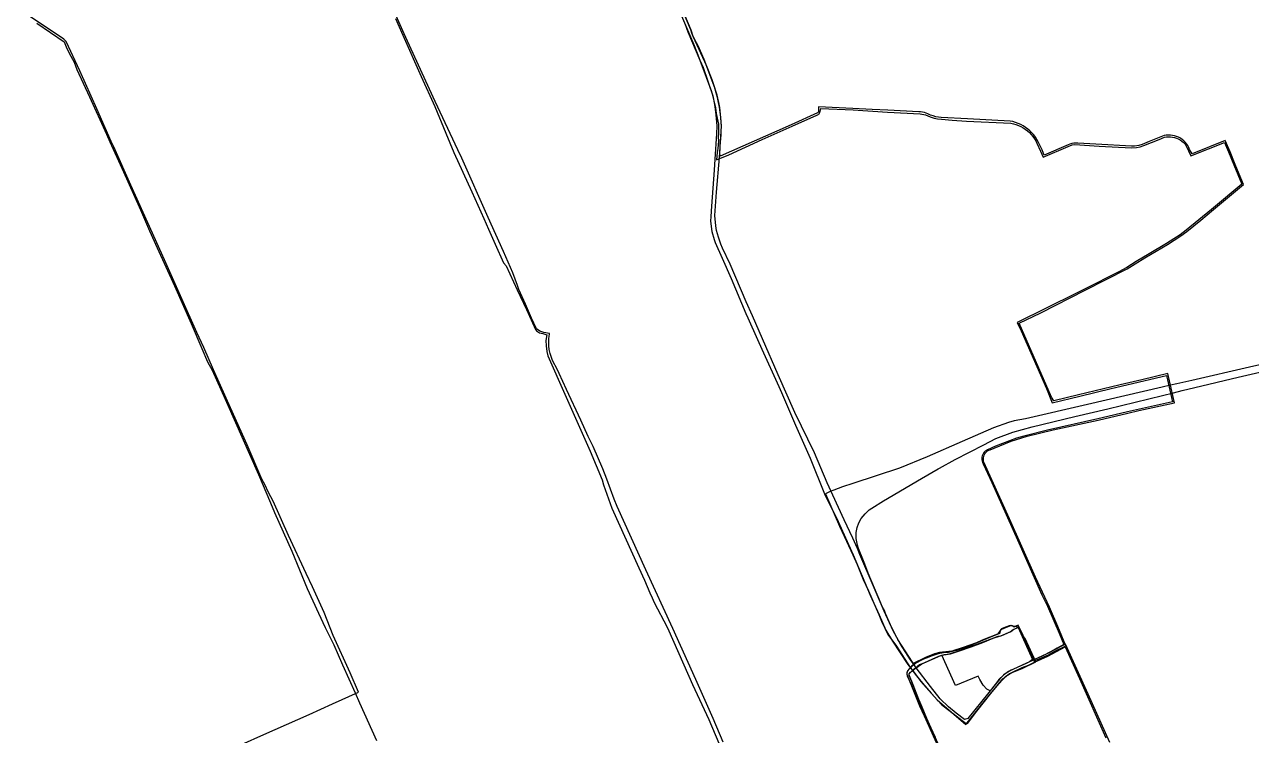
# Model space of a CAD drawing. Header units: inches. Extents: x 325170 to 367135, y 4654809 to 4689624.
# Drawn here: x 331612 to 335964, y 4681717 to 4684238 of the extents above; entities that cross this region are included whole.
import ezdxf

# ---------------------------------------------------------------- set-up
doc = ezdxf.new("R2010")
doc.units = ezdxf.units.IN
doc.header["$MEASUREMENT"] = 0
doc.layers.add('Transit_Windsor_Bus_Route', color=7, linetype='Continuous')

msp = doc.modelspace()

# ---------------------------------------------------------------- linework, layer by layer
at = {"layer": 'Transit_Windsor_Bus_Route'}
for points in [[(334090.3, 4681693.8), (334054.6, 4681777.4), (333992.9, 4681915.8), (333911.2, 4682096.5), (333815.9, 4682304.5), (333714.3, 4682528.3), (333703.7, 4682554.8), (333677.6, 4682625.4), (333663.3, 4682661.9), (333628.3, 4682741.3), (333611.4, 4682777.5), (333585.5, 4682835), (333533.6, 4682943.4), (333507.9, 4683000.6), (333501.7, 4683014), (333484.4, 4683046.5), (333475.9, 4683071.2), (333473.2, 4683085.5), (333471.5, 4683098.9), (333471.1, 4683114.9), (333472, 4683125.5), (333472.4, 4683129.9), (333474.3, 4683141.7), (333454.3, 4683146.2), (333439.1, 4683150.5), (333428.1, 4683158.3), (333410.4, 4683197.2), (333388.7, 4683245.7), (333364.9, 4683298.6), (333360.2, 4683312.6), (333343.8, 4683356.9), (333310.7, 4683432.9), (333256, 4683553.8), (333162.7, 4683763.4), (333149.2, 4683793.8), (333068, 4683965), (332970.8, 4684178.8), (332958.1, 4684205.2), (332877.7, 4684387)], [(333917.4, 4684328.1), (333956.3, 4684235.7), (333970.5, 4684202.8), (333984.3, 4684169.8), (333997.6, 4684136.5), (334010.8, 4684101.9), (334048.1, 4684000.8), (334053.6, 4683981.6), (334058.3, 4683962.2), (334062.2, 4683942.6), (334065.4, 4683922.9), (334073.5, 4683884.4), (334073.3, 4683865.3), (334072.8, 4683850.3), (334072.5, 4683838.6), (334072.7, 4683825), (334072.1, 4683811.4), (334070.8, 4683797.8), (334068.8, 4683784.3), (334066.4, 4683757.6), (334109.4, 4683775.9), (334228.3, 4683829.6), (334334.2, 4683876.9), (334422.5, 4683916.4), (334425.3, 4683917.7), (334427.7, 4683919.4), (334429.8, 4683921.5), (334431.6, 4683924), (334432.9, 4683926.7), (334433.7, 4683929.6), (334436.8, 4683939.7), (334550.6, 4683934.9), (334672.8, 4683927.2), (334789, 4683921.1), (334807.2, 4683917.4), (334824.2, 4683910.8), (334838.5, 4683906.1), (334849.6, 4683903.4), (334863.9, 4683901.8), (334902, 4683898.6), (334952.5, 4683895.7), (335110.2, 4683888.1), (335119.3, 4683886.1), (335128.3, 4683883.4), (335137, 4683880.1), (335145.5, 4683876.2), (335153.7, 4683871.6), (335161.5, 4683866.5), (335168.9, 4683860.8), (335175.9, 4683854.5), (335182.3, 4683847.8), (335188.3, 4683840.6), (335193.7, 4683833), (335198.6, 4683825), (335202.8, 4683816.6), (335215.2, 4683788.3), (335225.3, 4683767.1), (335313.1, 4683805.5), (335327.4, 4683811.1), (335337.5, 4683811.9), (335423.2, 4683807.1), (335538.6, 4683801), (335556, 4683802.3), (335569.2, 4683804.7), (335581.4, 4683808.7), (335636.2, 4683830.6), (335655, 4683838.3), (335662.1, 4683839.5), (335669.2, 4683840.1), (335676.4, 4683839.9), (335683.5, 4683839), (335690.5, 4683837.5), (335697.4, 4683835.3), (335704, 4683832.4), (335710.2, 4683828.9), (335716.2, 4683824.8), (335721.6, 4683820.2), (335726.7, 4683815.1), (335731.2, 4683809.5), (335748.6, 4683772.7), (335867.7, 4683820), (335882.2, 4683785.9), (335901.5, 4683740.7), (335929.6, 4683671.9), (335821.9, 4683581.9), (335731.4, 4683508.1), (335710.3, 4683492.2), (335688.3, 4683478.2), (335661.9, 4683461.6), (335601, 4683424.5), (335555.2, 4683397.5), (335521.4, 4683376.6), (335492.8, 4683361.5), (335371.3, 4683299.9), (335340.6, 4683283.8), (335132.9, 4683181.4), (335146.2, 4683152), (335236.1, 4682946.9), (335257.3, 4682896.9), (335354.4, 4682920.2), (335466.3, 4682946.9), (335662.4, 4682993), (335683.8, 4682900.4), (335524.3, 4682864.4), (335433.8, 4682843.7), (335419.2, 4682840.3), (335240.6, 4682799.8), (335155.7, 4682778.6), (335130.5, 4682771.1), (335056.2, 4682743.1), (335027.9, 4682730.1), (335023.5, 4682727.9), (335019.5, 4682725), (335016, 4682721.7), (335013, 4682717.8), (335010.5, 4682713.5), (335008.7, 4682709), (335007.6, 4682704.2), (335007.1, 4682699.3), (335007.4, 4682694.4), (335008.4, 4682689.6), (335010, 4682685), (335012.3, 4682680.7), (335042.7, 4682614.2), (335134.2, 4682410.3), (335220.5, 4682216.1), (335239.6, 4682174.9), (335281.1, 4682079.4), (335298.6, 4682039.1), (335274.2, 4682026.2), (335248.8, 4682011.4), (335194.6, 4681986.2), (335164.6, 4681972.4), (335111.2, 4681948.6), (335099.6, 4681941.7), (335086.1, 4681933.3), (335076.5, 4681923.5), (335071.2, 4681917.4), (335036.8, 4681875.1), (335024.9, 4681881.1), (335012.2, 4681894.9), (335000.3, 4681915), (334994.8, 4681927.7), (334913.8, 4681894.6), (334865.4, 4682001.3), (334875, 4682004.5), (334896.7, 4682006.3), (335015.2, 4682050.2), (335065, 4682068.8), (335074.3, 4682070.4), (335110.2, 4682085.4)], [(335110.2, 4682085.4), (335121.1, 4682094.2), (335136.7, 4682100), (335190, 4681985.9), (335192.7, 4681981.2), (335210.7, 4681988.3), (335244.1, 4682003.4), (335263.7, 4682014.8), (335305.2, 4682034.7), (335276.9, 4682102.9), (335247, 4682171.4), (335197.7, 4682278.2), (335105.7, 4682484.9), (335014.9, 4682686.5), (335013.6, 4682691.2), (335012.9, 4682696.2), (335013, 4682701.1), (335013.9, 4682706), (335015.4, 4682710.7), (335017.7, 4682715.1), (335020.5, 4682719.2), (335024, 4682722.7), (335027.9, 4682725.7), (335032.2, 4682728.1), (335036.9, 4682729.9), (335050.6, 4682736), (335111.8, 4682760.6), (335168.4, 4682777.8), (335259.9, 4682800.4), (335420.3, 4682835.5), (335524.8, 4682859.9), (335563.7, 4682869.1), (335690.7, 4682896.7), (335666.9, 4683000.1), (335574.8, 4682977.9), (335498.3, 4682959.9), (335350.7, 4682925.2), (335262.1, 4682904.1), (335254.7, 4682917), (335209.7, 4683018.9), (335139.6, 4683179), (335216.3, 4683215.2), (335374.2, 4683295.4), (335523.2, 4683371.3), (335551.3, 4683389.3), (335585.7, 4683410), (335665.8, 4683457.8), (335712.7, 4683488), (335734.1, 4683504.1), (335783.6, 4683543.8), (335829.1, 4683582.2), (335935.4, 4683670.8), (335905.8, 4683742), (335887.8, 4683786.7), (335870.8, 4683826.4), (335752.8, 4683779.8), (335744.4, 4683795.2), (335741.4, 4683802), (335737.8, 4683808.5), (335733.6, 4683814.6), (335728.8, 4683820.3), (335723.5, 4683825.6), (335717.7, 4683830.3), (335711.5, 4683834.4), (335705, 4683837.9), (335698.1, 4683840.8), (335691, 4683843.1), (335683.8, 4683844.6), (335676.4, 4683845.5), (335668.9, 4683845.7), (335661.5, 4683845.1), (335654.2, 4683843.9), (335636.5, 4683837.5), (335600.2, 4683822.7), (335575.9, 4683812.4), (335564.2, 4683809.2), (335548.9, 4683807.1), (335538.3, 4683807.1), (335412.1, 4683813.7), (335348.1, 4683817.2), (335340.8, 4683817.3), (335333.7, 4683816.7), (335326.6, 4683815.5), (335319.6, 4683813.6), (335312.9, 4683811.1), (335227.9, 4683775.1), (335221.1, 4683793.3), (335212.3, 4683812.4), (335207.6, 4683821.6), (335202.7, 4683830.3), (335197.3, 4683838.5), (335191.3, 4683846.4), (335184.8, 4683853.8), (335177.8, 4683860.7), (335170.3, 4683867.1), (335162.4, 4683873), (335154, 4683878.4), (335145.4, 4683883.1), (335136.4, 4683887.2), (335127.2, 4683890.7), (335117.7, 4683893.6), (335108.1, 4683895.7), (334955.9, 4683903.4), (334863.1, 4683907.9), (334853.4, 4683909.2), (334843.8, 4683911.1), (334834.3, 4683913.7), (334825, 4683916.8), (334816, 4683920.6), (334809.8, 4683923.3), (334803.4, 4683925.4), (334796.8, 4683927), (334790.2, 4683927.9), (334783.4, 4683928.3), (334673.6, 4683934.1), (334617.9, 4683936.7), (334549.8, 4683940.4), (334428.4, 4683946), (334428.1, 4683933.6), (334428.4, 4683932.4), (334428.5, 4683931.1), (334428.3, 4683929.9), (334428, 4683928.7), (334427.5, 4683927.5), (334426.8, 4683926.5), (334425.9, 4683925.6), (334424.9, 4683924.8), (334330.7, 4683882.5), (334279.9, 4683859.5), (334079.1, 4683771.1), (334078.1, 4683782.5), (334079.1, 4683797.3), (334079.1, 4683810), (334079.1, 4683813.7), (334079.5, 4683817.3), (334080.2, 4683820.9), (334081.2, 4683833.6), (334082.3, 4683846.3), (334083.3, 4683861.6), (334083.6, 4683874.6), (334082.9, 4683892.2), (334081.5, 4683909.7), (334079.5, 4683927.2), (334076.9, 4683944.6), (334073.7, 4683961.9), (334069.8, 4683979.1), (334065.4, 4683996.1), (334060.3, 4684013), (334022.5, 4684114.2), (334000.9, 4684162.3), (333994.7, 4684173.2), (333989, 4684184.4), (333983.8, 4684195.8), (333979.1, 4684207.5), (333974.9, 4684219.3), (333935.4, 4684313.8)], [(335090.7, 4682098.6), (335073.7, 4682091.3), (335069.5, 4682079.1), (334988.5, 4682045.2), (334917.9, 4682020.6), (334900.4, 4682015.6), (334856.7, 4682010.8), (334839.8, 4682006.1), (334807.3, 4681993.6), (334763.6, 4681972.2), (334754.3, 4681984.9), (334718.4, 4682040.5), (334692.4, 4682088.4), (334660.7, 4682157.4), (334625.2, 4682240), (334574.7, 4682359), (334565.7, 4682379.9), (334549.3, 4682417.1), (334518.5, 4682481.7), (334458.5, 4682612.2), (334413.2, 4682718.9), (334344, 4682862.5), (334285.1, 4682996), (334229.4, 4683123.8), (334193.9, 4683205), (334171.1, 4683254.5), (334114.9, 4683387.7), (334087.9, 4683444.5), (334081.3, 4683459.6), (334073.2, 4683483.6), (334066.2, 4683507.1), (334063.5, 4683524.2), (334060.8, 4683560.9), (334066.7, 4683642.9), (334076.9, 4683765.8), (334083.6, 4683877.2), (334082, 4683907.4), (334077.5, 4683943.4), (334074.9, 4683961.6), (334068.8, 4683986.8), (334051.3, 4684041.7), (334033.1, 4684086.5), (334025.1, 4684105.2), (333983.8, 4684194.8), (333975.8, 4684217.4), (333940.8, 4684301.9)], [(332381.7, 4681684.9), (332460.6, 4681720.3), (332540.9, 4681755.6), (332621.1, 4681791.8), (332704.1, 4681829.1), (332796.2, 4681870.5), (332766.5, 4681939.4), (332707, 4682071.5), (332674.8, 4682152.5), (332633.5, 4682243.9), (332610.6, 4682291.2), (332548.5, 4682425.5), (332494.1, 4682547.3), (332477.6, 4682578.7), (332464.1, 4682607), (332454.1, 4682625.9), (332401.2, 4682747), (332341.9, 4682878.9), (332282.2, 4683013.5), (332247.4, 4683092.6), (332223.1, 4683146.2), (332165.3, 4683275.9), (332108.8, 4683404), (332049.3, 4683535), (331989.3, 4683668.7), (331928.6, 4683804.1), (331919.4, 4683823), (331868, 4683939.2), (331808, 4684073.5), (331759.6, 4684178), (331751, 4684186.4), (331611.9, 4684278.8)], [(332928, 4684258.9), (332953.9, 4684200.5), (333018.2, 4684053.9), (333066.6, 4683947), (333105.8, 4683853.1), (333134.9, 4683783.5), (333198.1, 4683644.3), (333240.5, 4683549.6), (333257.4, 4683512), (333276.6, 4683469.1), (333280.8, 4683458.8), (333310.7, 4683392.5), (333319.7, 4683382.2), (333359.7, 4683297.4), (333391.9, 4683227), (333413.2, 4683180.5), (333424.1, 4683156), (333428.2, 4683151.7), (333438.9, 4683145), (333450, 4683142.3), (333464, 4683138.1), (333461.4, 4683117), (333462.2, 4683098.7), (333464.3, 4683078.9), (333468, 4683063), (333472.5, 4683051.9), (333523, 4682937.6), (333618.3, 4682725.4), (333660.4, 4682623.8), (333665.6, 4682605.8), (333694.5, 4682522.7), (333790.3, 4682311.1), (333810.4, 4682267.2), (333830, 4682223.2), (333838.4, 4682204.7), (333845.3, 4682188), (333890.8, 4682101.3), (333896.6, 4682088.3), (333981.3, 4681898.1), (334038.4, 4681773.2), (334074.7, 4681689.6)], [(331655.6, 4684242.7), (331752.8, 4684176.2), (331761.8, 4684152.9), (331776.5, 4684125.1), (331787.7, 4684104.3), (331797.3, 4684078.1), (331842.7, 4683981.7), (331902.1, 4683849.3), (331914.8, 4683821.9), (331962.6, 4683715.5), (332023.1, 4683580.9), (332055.6, 4683506.8), (332082.1, 4683446.6), (332143.6, 4683311.5), (332202.9, 4683178.1), (332240.7, 4683088.9), (332261.4, 4683042.4), (332277.7, 4683012.3), (332323, 4682909.4), (332360.4, 4682826.5), (332382.3, 4682776.4), (332441.7, 4682642.2), (332483.8, 4682541.6), (332498.7, 4682507.6), (332559.5, 4682370.7), (332614.6, 4682238.2), (332654.6, 4682150.6), (332678.4, 4682099.4), (332697.3, 4682062.5), (332708.4, 4682038.5), (332739.8, 4681967.4), (332784.6, 4681868.3), (332800.3, 4681833.1), (332860.2, 4681699.1)], [(333953.4, 4684241.7), (333964.8, 4684211.8), (334007.4, 4684110.9), (334019.3, 4684084.9), (334052.9, 4683984.7), (334059.3, 4683954.2), (334062.7, 4683927.8), (334064.8, 4683904.2), (334067.2, 4683878.3), (334065.9, 4683850.3), (334060.3, 4683760), (334058.4, 4683721.1), (334048.9, 4683593.7), (334046.2, 4683557.7), (334045.2, 4683540.6), (334049.4, 4683504.1), (334058.3, 4683475), (334061.9, 4683464.5), (334086.5, 4683409.1), (334117.9, 4683336.9), (334169.7, 4683212.7), (334177, 4683197.5), (334212.1, 4683121), (334227.2, 4683087.3), (334287.2, 4682953.8), (334296.5, 4682933.4), (334346.4, 4682817.6), (334398.6, 4682700.6), (334449.8, 4682574.1), (334497.2, 4682475.2), (334551.3, 4682358), (334611.3, 4682214.7), (334642.7, 4682144.6), (334666.7, 4682090.4), (334690.9, 4682051.2), (334745.3, 4681968.8), (334763.9, 4681944.5), (334790.9, 4681908.4), (334849, 4681843.2), (334950.7, 4681756.2), (334964.2, 4681773.4), (335016.1, 4681837.2), (335081.4, 4681918.1), (335105.5, 4681936.5), (335149.8, 4681954.8), (335198.2, 4681977.7), (335161.3, 4682060.7), (335154.7, 4682067.7), (335135.6, 4682107.9), (335122.1, 4682102.6), (335111, 4682107.4), (335090.7, 4682098.6)], [(336066.4, 4683048.3), (335956.5, 4683022.8), (335752.4, 4682975.8), (335698.6, 4682963.8), (335676.6, 4682959.2), (335646.3, 4682951.7), (335382.6, 4682891), (335162.2, 4682839.9), (335122.2, 4682832.4), (335102.3, 4682826.5), (335048.2, 4682807.3), (334937.5, 4682759.2), (334813.1, 4682704.9), (334715.3, 4682664.9), (334550.2, 4682610.4), (334513.6, 4682598.3), (334481.9, 4682587), (334469, 4682582), (334452.6, 4682573.7), (334503, 4682459.1), (334527.5, 4682405.6), (334550.3, 4682357.5), (334564.7, 4682323.7), (334586.7, 4682270.5), (334604.7, 4682230), (334632.1, 4682167.7), (334641.4, 4682145.5), (334651, 4682122.6), (334674, 4682074.6), (334704.4, 4682033.9), (334753.4, 4681957.9), (334764.1, 4681944), (334775.2, 4681928.6), (334796.6, 4681902), (334827.6, 4681867.1), (334850.1, 4681842.6), (334865.4, 4681825.5), (334890, 4681806.7), (334952.6, 4681758.1), (334957.4, 4681760.8), (334989.4, 4681802.6), (335038.6, 4681865.9), (335069.1, 4681901.8), (335092.6, 4681927.6), (335113.5, 4681940.4), (335150.2, 4681958.4), (335172.7, 4681966.8), (335198.5, 4681978.9), (335192.1, 4681992.4), (335154, 4682069.3), (335139.8, 4682100), (335118.6, 4682104), (335107.4, 4682106.9), (335090.9, 4682100.9), (335077.5, 4682095.1), (335063.3, 4682075.7), (335008.1, 4682054.6), (334968, 4682035.8), (334917.1, 4682017.9), (334888.5, 4682011.5), (334878.5, 4682010.9), (334858.5, 4682007.5), (334849.4, 4682005.9), (334830.7, 4681999.1), (334788.6, 4681982.4), (334758.7, 4681963.9), (334748.4, 4681952.4), (334744.4, 4681946.9), (334740.9, 4681938.4), (334742.3, 4681928.1), (334757.8, 4681895.9), (334768.3, 4681869), (334778.9, 4681843.2), (334783, 4681832.5), (334789.6, 4681819.2), (334793.6, 4681808.5), (334808, 4681777.7), (334837.9, 4681710.1)], [(334842.4, 4681710.1), (334810.2, 4681780.9), (334792.2, 4681822.4), (334790.6, 4681825.8), (334786, 4681838.1), (334783.7, 4681844.9), (334763.7, 4681896.3), (334750.2, 4681929), (334749.5, 4681935.6), (334754, 4681941), (334762.4, 4681946.4), (334771.1, 4681954.8), (334794.4, 4681971.2), (334854.7, 4681998), (334864.8, 4682001.5), (334872.4, 4682002.8), (334896.7, 4682007.7), (334907.3, 4682011.1), (334920, 4682014.3), (334969.9, 4682031.3), (335011.3, 4682046.3), (335047.9, 4682061.5), (335054.7, 4682064.7), (335078.5, 4682071.5), (335107.2, 4682083.9), (335118.3, 4682092.4), (335136.3, 4682099.3), (335150.5, 4682067.8), (335186.4, 4681985.8), (335175.9, 4681977.6), (335150.7, 4681966.5), (335101.6, 4681943.8), (335083.7, 4681930.7), (335068, 4681915.1), (335059.5, 4681903.7), (335031.6, 4681868.9), (334958, 4681776.9), (334945.5, 4681773.3), (334915.7, 4681796.2), (334889.6, 4681818.6), (334859.6, 4681846.9), (334825.4, 4681890.2), (334774.3, 4681956.7), (334708.8, 4682056.8), (334682.9, 4682109.3), (334665.2, 4682149.6), (334661.6, 4682160), (334655.5, 4682171.4), (334649.1, 4682186.6), (334604, 4682292.6), (334592.7, 4682324.9), (334582.8, 4682348.4), (334574.3, 4682368.3), (334570.4, 4682379.5), (334565.9, 4682391.9), (334561.1, 4682415.6), (334561.4, 4682428.9), (334561.6, 4682436.7), (334564.5, 4682454.4), (334570.7, 4682470.9), (334579.3, 4682486.3), (334593.7, 4682502.6), (334608, 4682516.9), (334617.2, 4682523.1), (334657.9, 4682548.4), (334792.9, 4682627.9), (334852.4, 4682662.1), (334856.6, 4682665.3), (334912.7, 4682695.5), (335014.4, 4682747.1), (335057, 4682769.6), (335117.6, 4682792.1), (335185.6, 4682811.1), (335336.9, 4682848.4), (335454.2, 4682875.4), (335648.2, 4682922.6), (335687, 4682932.2), (335718.3, 4682939.7), (335762.5, 4682950.5), (335916.9, 4682987.4), (336188.1, 4683049.6)], [(335461.1, 4681691.7), (335384.1, 4681863.5), (335304.4, 4682041.3), (335253.1, 4682014.3), (335221.1, 4681998.1), (335194.4, 4681986.5), (335144.8, 4682091), (335136.3, 4682108.7), (335121.6, 4682101.6), (335114.7, 4682106.1), (335110, 4682106.3), (335106.5, 4682106.1), (335075.1, 4682092.1), (335071.3, 4682088.4), (335070.6, 4682079.4), (334992.5, 4682046.5), (334972.1, 4682038.9), (334911, 4682019.6), (334898, 4682015.3), (334890.4, 4682014), (334867.9, 4682011.6), (334842, 4682003.2), (334817.3, 4681994.7), (334795.7, 4681985.4), (334773.2, 4681973.5), (334760.7, 4681962.4), (334745.9, 4681948.4), (334744.1, 4681945.9), (334742.6, 4681943.1), (334741.7, 4681940.2), (334741.3, 4681937.1), (334741.4, 4681934), (334741.9, 4681930.9), (334764.4, 4681875.6), (334786.7, 4681821.9), (334803.1, 4681786.2), (334855.4, 4681668.2)], [(334906.8, 4681565.5), (334812.6, 4681776.9), (334795.7, 4681817.2), (334777.1, 4681860.5), (334772.1, 4681875.6), (334765, 4681893.4), (334749.6, 4681929.3), (334749.5, 4681931.1), (334749.7, 4681932.9), (334750.1, 4681934.6), (334750.8, 4681936.2), (334751.8, 4681937.7), (334753, 4681939.1), (334754.4, 4681940.2), (334766.3, 4681951.8), (334786.4, 4681968.2), (334799.9, 4681973.8), (334831.9, 4681988.1), (334861.8, 4682000), (334875, 4682004.5), (334881.1, 4682004.2), (334896.7, 4682006.3), (334925, 4682015.9), (334969.7, 4682031.7), (335065, 4682068.8), (335074.3, 4682070.4), (335110.2, 4682085.4), (335121.1, 4682094.2), (335136.7, 4682100), (335156, 4682056.3), (335165.8, 4682040.2), (335194.4, 4681977.5), (335241.5, 4681998.7), (335303.4, 4682031.5), (335353.4, 4681918.8), (335447.6, 4681708.9)]]:
    msp.add_lwpolyline(points, dxfattribs=at)

doc.saveas('drawing.dxf')
